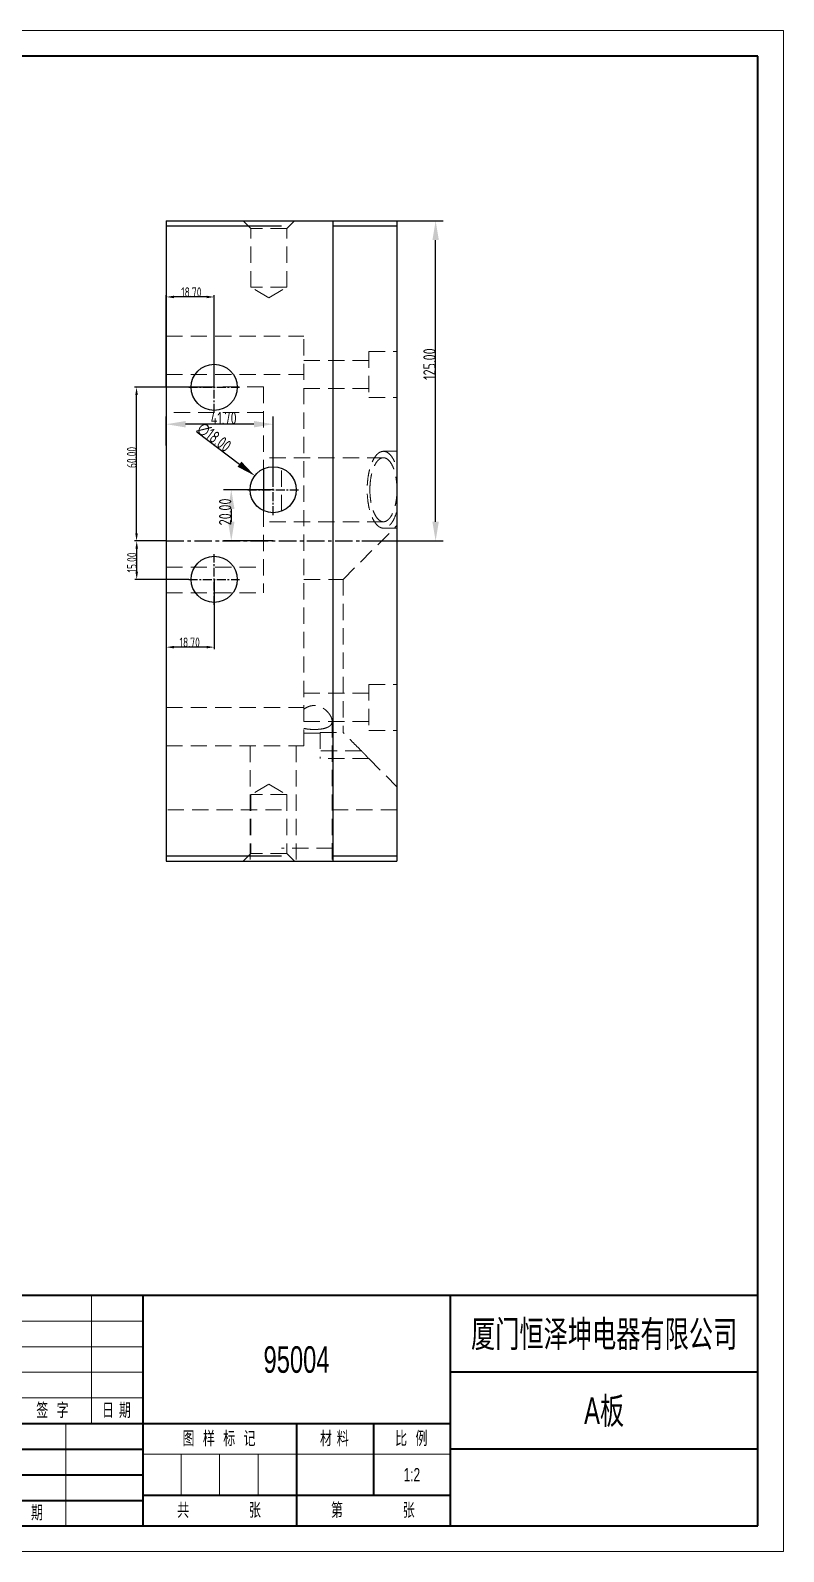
# Model space of a CAD drawing. Header units: millimetres. Extents: x 877 to 3677, y 1642 to 2236.
# Drawn here: x 1423 to 1717, y 1642 to 2236 of the extents above; entities that cross this region are included whole.
import ezdxf
from ezdxf.enums import TextEntityAlignment as Align

# ---------------------------------------------------------------- set-up
doc = ezdxf.new("R2010")
doc.units = ezdxf.units.MM
doc.linetypes.add('CENTER', pattern=[0.6, 0.375, -0.075, 0.075, -0.075])
doc.linetypes.add('HIDDEN', pattern=[9.525, 6.35, -3.175])
doc.layers.get('Defpoints').update_dxf_attribs({"lineweight": 5})
for name, color, linetype, lineweight in [('DEFAULT_2', 8, 'HIDDEN', 18), ('dim', 82, 'Continuous', 9), ('文字层', 3, 'Continuous', 18), ('粗实线', 7, 'Continuous', 30), ('粗实线层', 7, 'Continuous', 35), ('细实线层', 7, 'Continuous', 18)]:
    doc.layers.add(name, color=color, linetype=linetype, lineweight=lineweight)
doc.styles.add('标准', font='FSGB2312.ttf', dxfattribs={"width": 0.667})
doc.styles.add('标注', font='isocp.shx', dxfattribs={"width": 0.8, "bigfont": 'hztxt.shx'})
doc.dimstyles.new('副本 a4', dxfattribs={"dimscale": 1.5, "dimtxt": 3.2, "dimasz": 5, "dimexe": 2, "dimexo": 0, "dimgap": 0, "dimtad": 1, "dimzin": 0, "dimdsep": 46, "dimtxsty": '标注', "dimcen": 0, "dimdle": 3, "dimclrd": 4, "dimclre": 4, "dimclrt": 6, "dimazin": 0, "dimtfac": 1, "dimtofl": 0, "dimtmove": 0, "dimatfit": 3, "dimfxl": 0, "dimtolj": 1, "dimarcsym": 0})

# ---------------------------------------------------------------- blocks, each defined once
blk = doc.blocks.new('*D401')
at = {"layer": 'Defpoints', "color": 0, "transparency": 16777216}
for p in [(1510.53, 2061.8), (1524.86, 2050.91)]:
    blk.add_point(p, dxfattribs=at)
at = {"layer": '粗实线', "color": 4, "lineweight": -2, "transparency": 16777216}
blk.add_line((1487.88, 2079.01), (1504.55, 2066.33), dxfattribs=at)
at = {"layer": '粗实线', "color": 4, "transparency": 16777216}
blk.add_solid([(1505.31, 2067.33), (1503.8, 2065.34), (1510.53, 2061.8)], dxfattribs=at)
at = {"layer": '粗实线', "color": 6, "transparency": 16777216, "insert": (1494.68, 2076.85), "char_height": 4.8, "attachment_point": 5, "rotation": 322.76815, "style": '标注'}
blk.add_mtext('\\A1;∅18.00', dxfattribs=at)
blk = doc.blocks.new('*D402')
at = {"layer": 'Defpoints', "color": 0, "transparency": 16777216}
for p in [(1517.69, 2056.35), (1501.35, 2036.35), (1517.69, 2036.35)]:
    blk.add_point(p, dxfattribs=at)
at = {"layer": '粗实线', "color": 4, "lineweight": -2, "transparency": 16777216}
for p, q in [((1517.69, 2056.35), (1498.35, 2056.35)), ((1501.35, 2048.85), (1501.35, 2043.85)), ((1517.69, 2036.35), (1498.35, 2036.35))]:
    blk.add_line(p, q, dxfattribs=at)
at = {"layer": '粗实线', "color": 4, "transparency": 16777216}
for points in [[(1500.1, 2048.85), (1502.6, 2048.85), (1501.35, 2056.35)], [(1500.1, 2043.85), (1502.6, 2043.85), (1501.35, 2036.35)]]:
    blk.add_solid(points, dxfattribs=at)
at = {"layer": '粗实线', "color": 6, "transparency": 16777216, "insert": (1498.95, 2047.69), "char_height": 4.8, "attachment_point": 5, "rotation": 90, "style": '标注'}
blk.add_mtext('\\A1;20.00', dxfattribs=at)
blk = doc.blocks.new('*D403')
at = {"layer": 'Defpoints', "color": 0, "transparency": 16777216}
for p in [(1475.99, 2081.94), (1475.99, 2073.62), (1517.69, 2058.91)]:
    blk.add_point(p, dxfattribs=at)
at = {"layer": '粗实线', "color": 4, "lineweight": -2, "transparency": 16777216}
for p, q in [((1475.99, 2073.62), (1475.99, 2084.94)), ((1510.19, 2081.94), (1483.49, 2081.94)), ((1517.69, 2058.91), (1517.69, 2084.94))]:
    blk.add_line(p, q, dxfattribs=at)
at = {"layer": '粗实线', "color": 4, "transparency": 16777216}
for points in [[(1483.49, 2083.19), (1483.49, 2080.69), (1475.99, 2081.94)], [(1510.19, 2083.19), (1510.19, 2080.69), (1517.69, 2081.94)]]:
    blk.add_solid(points, dxfattribs=at)
at = {"layer": '粗实线', "color": 6, "transparency": 16777216, "insert": (1498.39, 2084.34), "char_height": 4.8, "attachment_point": 5, "style": '标注'}
blk.add_mtext('\\A1;41.70', dxfattribs=at)
blk = doc.blocks.new('*D404')
at = {"layer": 'Defpoints', "color": 0, "transparency": 16777216}
for p in [(1557.86, 2161.35), (1581.07, 2161.35), (1552.25, 2036.35)]:
    blk.add_point(p, dxfattribs=at)
at = {"layer": '粗实线', "color": 4, "lineweight": -2, "transparency": 16777216}
for p, q in [((1557.86, 2161.35), (1584.07, 2161.35)), ((1581.07, 2043.85), (1581.07, 2153.85)), ((1552.25, 2036.35), (1584.07, 2036.35))]:
    blk.add_line(p, q, dxfattribs=at)
at = {"layer": '粗实线', "color": 4, "transparency": 16777216}
for points in [[(1579.82, 2153.85), (1582.32, 2153.85), (1581.07, 2161.35)], [(1579.82, 2043.85), (1582.32, 2043.85), (1581.07, 2036.35)]]:
    blk.add_solid(points, dxfattribs=at)
at = {"layer": '粗实线', "color": 6, "transparency": 16777216, "insert": (1578.67, 2105.41), "char_height": 4.8, "attachment_point": 5, "rotation": 90, "style": '标注'}
blk.add_mtext('\\A1;125.00', dxfattribs=at)
blk = doc.blocks.new('A3图框')
at = {"layer": '粗实线层'}
for p, q in [((205, 143.5), (-185, 143.5)), ((205, -143.5), (205, 143.5)), ((-185, -143.5), (205, -143.5))]:
    blk.add_line(p, q, dxfattribs=at)
at = {"layer": '细实线层'}
for p, q in [((210, 148.5), (-210, 148.5)), ((210, -148.5), (210, 148.5)), ((-210, -148.5), (210, -148.5))]:
    blk.add_line(p, q, dxfattribs=at)
at = {"layer": '文字层', "style": '标准', "width": 0.667}
blk.add_attdef('图纸编号', text='', height=5.19, rotation=180, dxfattribs=at).set_placement((-160, 138.5), align=Align.MIDDLE_CENTER)
for tag, p in [('登记', (-197.5, -91)), ('旧底图总号', (-197.5, -101)), ('底图总号', (-197.5, -111)), ('签字', (-197.5, -121)), ('签字日期', (-197.5, -131)), ('档案员', (-203.75, -141)), ('日期', (-191.25, -141))]:
    blk.add_attdef(tag, text='', height=2.6, dxfattribs=at).set_placement(p, align=Align.MIDDLE_CENTER)
blk = doc.blocks.new('A3标题栏')
at = {"layer": '粗实线层'}
for p, q in [((-180, 45), (-180, 0)), ((0, 45), (-180, 45)), ((-120, 45), (-120, 0)), ((-60, 45), (-60, 0)), ((0, 0), (0, 45)), ((0, 30), (-60, 30)), ((-180, 20), (-60, 20)), ((-150, 20), (-150, 0)), ((-90, 20), (-90, 0)), ((-75, 20), (-75, 6)), ((-180, 15), (-120, 15)), ((0, 15), (-60, 15)), ((-180, 10), (-120, 10)), ((-120, 6), (-60, 6)), ((-180, 5), (-120, 5)), ((-180, 0), (0, 0))]:
    blk.add_line(p, q, dxfattribs=at)
at = {"layer": '细实线层'}
for p, q in [((-172, 45), (-172, 20)), ((-165, 45), (-165, 0)), ((-145, 45), (-145, 20)), ((-130, 45), (-130, 20)), ((-180, 40), (-120, 40)), ((-180, 35), (-120, 35)), ((-180, 30), (-120, 30)), ((-180, 25), (-120, 25)), ((-135, 20), (-135, 0)), ((-120, 14), (-60, 14)), ((-112.5, 14), (-112.5, 6)), ((-105, 14), (-105, 6)), ((-97.5, 14), (-97.5, 6))]:
    blk.add_line(p, q, dxfattribs=at)
at = {"layer": '文字层', "attachment_point": 5, "line_spacing_factor": 0.963108, "style": '标准'}
for s, insert, char_height, width in [('\\T1.1;标记', (-176, 22.5), 2.569, 14), ('\\T1.1;处数', (-168.5, 22.5), 2.569, 12), ('\\T1.1;更改文件名', (-155, 22.5), 2.5694, 38), ('\\T1.1;签  字', (-137.5, 22.5), 2.569, 28), ('\\T1.1;日 期', (-125, 22.5), 2.569, 18), ('\\T1.1;设  计', (-172.5, 17.5), 2.569, 28), ('\\T1.1;图  样  标  记', (-105, 17), 2.5694, 58), ('{\\T1.1;材 料}', (-82.5, 17), 2.5694, 28), ('\\T1.1;比  例', (-67.5, 17), 2.569, 28), ('\\T1.1;日  期', (-142.5, 2.5), 2.569, 28), ('\\T1.1;共', (-112, 3), 2.569, 8), ('\\T1.1;张', (-98, 3), 2.569, 8), ('\\T1.1;第', (-82, 3), 2.569, 8), ('\\T1.1;张', (-68, 3), 2.569, 8)]:
    blk.add_mtext(s, dxfattribs=dict(at, insert=insert, char_height=char_height, width=width))
at = {"layer": '文字层', "style": '标准'}
for tag, height, width, p in [('标记D', 2.6, 0.667, (-176, 42.5)), ('处数D', 2.6, 0.620663, (-168.5, 42.5)), ('更改文件名D', 2.6, 0.667, (-155, 42.5)), ('更改签字D', 2.6, 0.667, (-137.5, 42.5)), ('更改日期D', 2.6, 0.512634, (-125, 42.5)), ('标记C', 2.6, 0.667, (-176, 37.5)), ('处数C', 2.6, 0.620663, (-168.5, 37.5)), ('更改文件名C', 2.6, 0.667, (-155, 37.5)), ('更改签字C', 2.6, 0.667, (-137.5, 37.5)), ('更改日期C', 2.6, 0.512634, (-125, 37.5)), ('单位名称', 5.19, 0.667, (-30, 37.5)), ('模具编号', 5.19, 0.667, (-90, 32.5)), ('标记B', 2.6, 0.667, (-176, 32.5)), ('处数B', 2.6, 0.620663, (-168.5, 32.5)), ('更改文件名B', 2.6, 0.667, (-155, 32.5)), ('更改签字B', 2.6, 0.667, (-137.5, 32.5)), ('更改日期B', 2.6, 0.512634, (-125, 32.5)), ('标记A', 2.6, 0.667, (-176, 27.5)), ('处数A', 2.6, 0.620663, (-168.5, 27.5)), ('更改文件名A', 2.6, 0.667, (-155, 27.5)), ('更改签字A', 2.6, 0.667, (-137.5, 27.5)), ('更改日期A', 2.6, 0.512634, (-125, 27.5)), ('图纸名称', 5.19, 0.667, (-30, 22.5)), ('设计', 2.6, 0.667, (-157.5, 17.5)), ('图样标记S', 2.6, 0.370235, (-116.25, 10)), ('图样标记A', 2.6, 0.370235, (-108.75, 10)), ('图样标记B', 2.6, 0.370235, (-101.25, 10)), ('图样标记C', 2.6, 0.370235, (-93.75, 10)), ('材料', 2.6, 0.667, (-82.5, 10)), ('图纸比例', 2.6, 0.667, (-67.5, 10)), ('图纸编号', 5.19, 0.667, (-30, 7.5)), ('设计日期', 2.6, 0.667, (-127.5, 2.5)), ('页数', 2.6, 0.667, (-105, 3)), ('页码', 2.6, 0.667, (-75, 3))]:
    blk.add_attdef(tag, text='', height=height, dxfattribs=dict(at, width=width)).set_placement(p, align=Align.MIDDLE_CENTER)
blk = doc.blocks.new('*D442')
at = {"layer": 'Defpoints', "color": 0, "transparency": 16777216}
for p in [(1464.46, 2036.35), (1475.99, 2036.35), (1484.79, 2021.35)]:
    blk.add_point(p, dxfattribs=at)
at = {"layer": 'dim', "color": 4, "linetype": 'Continuous', "lineweight": -2, "transparency": 16777216}
for p, q in [((1475.99, 2036.35), (1463.71, 2036.35)), ((1464.46, 2024.35), (1464.46, 2033.35)), ((1484.79, 2021.35), (1463.71, 2021.35))]:
    blk.add_line(p, q, dxfattribs=at)
at = {"layer": 'dim', "color": 4, "transparency": 16777216}
for points in [[(1463.96, 2033.35), (1464.96, 2033.35), (1464.46, 2036.35)], [(1463.96, 2024.35), (1464.96, 2024.35), (1464.46, 2021.35)]]:
    blk.add_solid(points, dxfattribs=at)
at = {"layer": 'dim', "color": 6, "transparency": 16777216, "insert": (1462.58, 2027.95), "char_height": 3.75, "attachment_point": 5, "rotation": 90, "style": '标注'}
blk.add_mtext('\\A1;15.00', dxfattribs=at)
blk = doc.blocks.new('*D445')
at = {"layer": 'Defpoints', "color": 0, "transparency": 16777216}
for p in [(1475.99, 2021.35), (1494.69, 2021.35), (1475.99, 1994.88)]:
    blk.add_point(p, dxfattribs=at)
at = {"layer": 'dim', "color": 4, "linetype": 'Continuous', "lineweight": -2, "transparency": 16777216}
for p, q in [((1475.99, 2021.35), (1475.99, 1994.13)), ((1494.69, 2021.35), (1494.69, 1994.13)), ((1491.69, 1994.88), (1478.99, 1994.88))]:
    blk.add_line(p, q, dxfattribs=at)
at = {"layer": 'dim', "color": 4, "transparency": 16777216}
for points in [[(1478.99, 1995.38), (1478.99, 1994.38), (1475.99, 1994.88)], [(1491.69, 1995.38), (1491.69, 1994.38), (1494.69, 1994.88)]]:
    blk.add_solid(points, dxfattribs=at)
at = {"layer": 'dim', "color": 6, "transparency": 16777216, "insert": (1485.13, 1996.75), "char_height": 3.75, "attachment_point": 5, "style": '标注'}
blk.add_mtext('\\A1;18.70', dxfattribs=at)
blk = doc.blocks.new('*D446')
at = {"layer": 'Defpoints', "color": 0, "transparency": 16777216}
for p in [(1475.99, 2131.63), (1475.99, 2096.55), (1494.69, 2096.55)]:
    blk.add_point(p, dxfattribs=at)
at = {"layer": 'dim', "color": 4, "linetype": 'Continuous', "lineweight": -2, "transparency": 16777216}
for p, q in [((1475.99, 2096.55), (1475.99, 2132.37)), ((1491.69, 2131.63), (1478.99, 2131.63)), ((1494.69, 2096.55), (1494.69, 2132.37))]:
    blk.add_line(p, q, dxfattribs=at)
at = {"layer": 'dim', "color": 4, "transparency": 16777216}
for points in [[(1478.99, 2132.13), (1478.99, 2131.13), (1475.99, 2131.63)], [(1491.69, 2132.13), (1491.69, 2131.13), (1494.69, 2131.63)]]:
    blk.add_solid(points, dxfattribs=at)
at = {"layer": 'dim', "color": 6, "transparency": 16777216, "insert": (1485.76, 2133.5), "char_height": 3.75, "attachment_point": 5, "style": '标注'}
blk.add_mtext('\\A1;18.70', dxfattribs=at)
blk = doc.blocks.new('*D448')
at = {"layer": 'Defpoints', "color": 0, "transparency": 16777216}
for p in [(1464.4, 2096.35), (1494.69, 2096.35), (1475.99, 2036.35)]:
    blk.add_point(p, dxfattribs=at)
at = {"layer": 'dim', "color": 4, "linetype": 'Continuous', "lineweight": -2, "transparency": 16777216}
for p, q in [((1494.69, 2096.35), (1463.65, 2096.35)), ((1464.4, 2039.35), (1464.4, 2093.35)), ((1475.99, 2036.35), (1463.65, 2036.35))]:
    blk.add_line(p, q, dxfattribs=at)
at = {"layer": 'dim', "color": 4, "transparency": 16777216}
for points in [[(1463.9, 2093.35), (1464.9, 2093.35), (1464.4, 2096.35)], [(1463.9, 2039.35), (1464.9, 2039.35), (1464.4, 2036.35)]]:
    blk.add_solid(points, dxfattribs=at)
at = {"layer": 'dim', "color": 6, "transparency": 16777216, "insert": (1462.53, 2068.95), "char_height": 3.75, "attachment_point": 5, "rotation": 90, "style": '标注'}
blk.add_mtext('\\A1;60.00', dxfattribs=at)

msp = doc.modelspace()

# ---------------------------------------------------------------- linework, layer by layer
at = {"color": 7, "linetype": 'Continuous'}
for p, q in [((1475.992, 2161.351), (1475.992, 1911.351)), ((1475.992, 2161.351), (1565.992, 2161.351)), ((1475.992, 2159.351), (1520.992, 2159.351)), ((1540.992, 2161.351), (1540.992, 1911.351)), ((1540.992, 2159.351), (1565.992, 2159.351)), ((1565.992, 2161.351), (1565.992, 1911.351)), ((1513.892, 2064.435), (1513.892, 2048.267)), ((1475.992, 1913.351), (1520.992, 1913.351)), ((1540.992, 1913.351), (1565.992, 1913.351)), ((1475.992, 1911.351), (1565.992, 1911.351))]:
    msp.add_line(p, q, dxfattribs=at)
at = {"color": 1, "linetype": 'CENTER', "ltscale": 9.144}
for p, q in [((1494.692, 2086.451), (1494.692, 2106.251)), ((1484.792, 2096.351), (1504.592, 2096.351)), ((1517.692, 2046.451), (1517.692, 2066.251)), ((1507.792, 2056.351), (1527.592, 2056.351)), ((1494.692, 2011.451), (1494.692, 2031.251)), ((1484.792, 2021.351), (1504.592, 2021.351))]:
    msp.add_line(p, q, dxfattribs=at)
at = {"color": 1, "linetype": 'CENTER', "ltscale": 18.288}
msp.add_line((1475.992, 2036.351), (1565.992, 2036.351), dxfattribs=at)
at = {"color": 7, "linetype": 'Continuous'}
for centre in [(1494.692, 2096.351), (1517.692, 2056.351), (1494.692, 2021.351)]:
    msp.add_circle(centre, 9, dxfattribs=at)
at = {"layer": 'DEFAULT_2', "color": 8, "linetype": 'HIDDEN'}
for p, q in [((1508.992, 2158.351), (1505.992, 2161.351)), ((1508.992, 2135.393), (1508.992, 2158.351)), ((1522.992, 2158.351), (1508.992, 2158.351)), ((1522.992, 2158.351), (1525.992, 2161.351)), ((1522.992, 2135.393), (1522.992, 2158.351)), ((1522.992, 2135.393), (1508.992, 2135.393)), ((1515.992, 2131.351), (1508.992, 2135.393)), ((1515.992, 2131.351), (1522.992, 2135.393)), ((1475.992, 2116.351), (1529.692, 2116.351)), ((1529.692, 1956.351), (1529.692, 2116.351)), ((1554.992, 2110.351), (1565.992, 2110.351)), ((1554.992, 2110.35), (1554.992, 2092.353)), ((1554.992, 2106.851), (1529.692, 2106.851)), ((1475.992, 2101.351), (1529.692, 2101.351)), ((1513.892, 2096.551), (1475.992, 2096.551)), ((1513.892, 2096.551), (1513.892, 2064.435)), ((1554.992, 2095.851), (1529.692, 2095.851)), ((1554.992, 2092.351), (1565.992, 2092.351)), ((1513.892, 2086.551), (1475.992, 2086.551)), ((1560.709, 2068.851), (1513.892, 2068.851)), ((1560.709, 2071.351), (1565.992, 2071.351)), ((1520.992, 2047.978), (1520.992, 2064.724)), ((1513.892, 2048.267), (1513.892, 2016.151)), ((1560.709, 2043.851), (1513.892, 2043.851)), ((1544.992, 2021.351), (1565.992, 2042.351)), ((1560.709, 2041.351), (1565.992, 2041.351)), ((1475.992, 2026.151), (1513.892, 2026.151)), ((1529.692, 2021.351), (1544.992, 2021.351)), ((1544.992, 2021.351), (1544.992, 1961.528)), ((1475.992, 2016.151), (1513.892, 2016.151)), ((1554.992, 1980.351), (1565.992, 1980.351)), ((1554.992, 1980.35), (1554.992, 1962.353)), ((1554.992, 1976.851), (1529.692, 1976.851)), ((1475.992, 1971.351), (1529.692, 1971.351)), ((1554.992, 1965.851), (1529.692, 1965.851)), ((1529.692, 1961.351), (1535.992, 1961.351)), ((1535.992, 1961.528), (1544.992, 1961.528)), ((1535.992, 1961.528), (1535.992, 1951.351)), ((1540.692, 1965.974), (1540.692, 1911.351)), ((1554.992, 1962.351), (1565.992, 1962.351)), ((1475.992, 1956.351), (1529.692, 1956.351)), ((1508.692, 1956.351), (1508.692, 1911.351)), ((1526.692, 1956.351), (1526.692, 1911.351)), ((1552.134, 1954.351), (1535.992, 1954.351)), ((1554.993, 1951.351), (1535.992, 1951.351)), ((1554.992, 1951.351), (1565.992, 1940.351)), ((1515.992, 1941.351), (1508.992, 1937.31)), ((1522.992, 1937.31), (1508.992, 1937.31)), ((1508.992, 1937.31), (1508.992, 1914.351)), ((1515.992, 1941.351), (1522.992, 1937.31)), ((1522.992, 1937.31), (1522.992, 1914.351)), ((1520.992, 1931.351), (1475.992, 1931.351)), ((1565.992, 1931.351), (1540.992, 1931.351)), ((1508.992, 1914.351), (1505.992, 1911.351)), ((1522.992, 1914.351), (1508.992, 1914.351)), ((1540.992, 1916.351), (1520.992, 1916.351)), ((1522.992, 1914.351), (1525.992, 1911.351))]:
    msp.add_line(p, q, dxfattribs=at)
for centre, radius, start, end in [((1534.701, 1963.847), 8.475, 123.973673, 126.232508), ((1533.29, 1979.365), 16.616, 261.82962, 264.387826), ((1533.536, 1981.895), 19.158, 264.39688, 266.228335), ((1533.688, 1984.472), 21.739, 266.275229, 270.010153), ((1533.972, 1980.52), 17.777, 274.868522, 276.583634)]:
    msp.add_arc(centre, radius, start, end, dxfattribs=at)
for points, knots in [([(1560.709, 2041.351), (1560.501, 2041.351), (1560.073, 2041.402), (1559.448, 2041.626), (1558.839, 2041.994), (1558.018, 2042.699), (1557.076, 2043.943), (1556.139, 2045.82), (1555.371, 2048.087), (1554.8, 2050.662), (1554.449, 2053.452), (1554.33, 2056.351), (1554.449, 2059.25), (1554.8, 2062.04), (1555.371, 2064.616), (1556.139, 2066.883), (1557.076, 2068.759), (1558.018, 2070.003), (1558.839, 2070.709), (1559.448, 2071.076), (1560.073, 2071.3), (1560.501, 2071.351), (1560.709, 2071.351)], [0, 0, 0, 0, 0.0179319, 0.0366264, 0.0567366, 0.0787355, 0.1293914, 0.1895403, 0.2585067, 0.3347182, 0.4160406, 0.5, 0.5839594, 0.6652818, 0.7414933, 0.8104597, 0.8706086, 0.9212645, 0.9432634, 0.9633736, 0.9820681, 1, 1, 1, 1]), ([(1555.426, 2056.351), (1555.426, 2057.165), (1555.492, 2058.767), (1555.785, 2061.092), (1556.261, 2063.238), (1556.901, 2065.127), (1557.683, 2066.692), (1558.581, 2067.881), (1559.457, 2068.55), (1560.179, 2068.809), (1560.535, 2068.851), (1560.709, 2068.851)], [0, 0, 0, 0, 0.1679373, 0.3306771, 0.4831225, 0.6211044, 0.7414376, 0.8427773, 0.9267243, 0.9641266, 1, 1, 1, 1]), ([(1560.709, 2071.351), (1560.971, 2071.351), (1561.516, 2071.269), (1562.299, 2070.912), (1563.047, 2070.334), (1563.754, 2069.55), (1564.413, 2068.571), (1565.252, 2066.954), (1565.724, 2065.598), (1565.992, 2064.643)], [0, 0, 0, 0, 0.0868376, 0.1793665, 0.2820474, 0.3976329, 0.5274151, 0.6716412, 1, 1, 1, 1]), ([(1560.709, 2068.851), (1560.883, 2068.851), (1561.239, 2068.809), (1561.961, 2068.55), (1562.837, 2067.881), (1563.735, 2066.692), (1564.517, 2065.127), (1565.157, 2063.238), (1565.633, 2061.092), (1565.926, 2058.767), (1565.992, 2057.165), (1565.992, 2056.351)], [0, 0, 0, 0, 0.0358734, 0.0732757, 0.1572227, 0.2585624, 0.3788956, 0.5168775, 0.6693229, 0.8320627, 1, 1, 1, 1]), ([(1560.709, 2043.851), (1560.535, 2043.851), (1560.179, 2043.893), (1559.457, 2044.153), (1558.581, 2044.821), (1557.683, 2046.011), (1556.901, 2047.575), (1556.261, 2049.464), (1555.785, 2051.611), (1555.492, 2053.935), (1555.426, 2055.538), (1555.426, 2056.351)], [0, 0, 0, 0, 0.0358734, 0.0732757, 0.1572227, 0.2585624, 0.3788956, 0.5168775, 0.6693229, 0.8320627, 1, 1, 1, 1]), ([(1565.992, 2056.351), (1565.992, 2055.538), (1565.926, 2053.935), (1565.633, 2051.611), (1565.157, 2049.464), (1564.517, 2047.575), (1563.735, 2046.011), (1562.837, 2044.821), (1561.961, 2044.153), (1561.239, 2043.893), (1560.883, 2043.851), (1560.709, 2043.851)], [0, 0, 0, 0, 0.1679373, 0.3306771, 0.4831225, 0.6211044, 0.7414376, 0.8427773, 0.9267243, 0.9641266, 1, 1, 1, 1]), ([(1565.992, 2048.06), (1565.724, 2047.105), (1565.252, 2045.749), (1564.413, 2044.131), (1563.754, 2043.152), (1563.047, 2042.368), (1562.299, 2041.791), (1561.516, 2041.434), (1560.971, 2041.351), (1560.709, 2041.351)], [0, 0, 0, 0, 0.3283588, 0.4725849, 0.6023671, 0.7179526, 0.8206335, 0.9131624, 1, 1, 1, 1]), ([(1533.692, 1972.09), (1533.315, 1972.09), (1532.569, 1972.017), (1531.185, 1971.618), (1530.248, 1971.091), (1529.692, 1970.683)], [0, 0, 0, 0, 0.2624517, 0.5188954, 1, 1, 1, 1]), ([(1540.692, 1965.974), (1540.692, 1966.599), (1540.366, 1967.588), (1539.631, 1968.778), (1538.846, 1969.715), (1537.86, 1970.602), (1536.663, 1971.38), (1535.255, 1971.947), (1534.219, 1972.09), (1533.692, 1972.09)], [0, 0, 0, 0, 0.1866966, 0.2971234, 0.4184642, 0.5501694, 0.6918092, 0.8426588, 1, 1, 1, 1]), ([(1529.692, 1963.159), (1530.312, 1963.001), (1531.645, 1962.794), (1532.989, 1962.733), (1533.692, 1962.733)], [0, 0, 0, 0, 0.4765787, 1, 1, 1, 1]), ([(1530.929, 1962.918), (1530.821, 1962.934), (1530.406, 1962.998), (1529.993, 1963.082), (1529.692, 1963.159)], [0, 0, 0, 0, 0.2597273, 1, 1, 1, 1]), ([(1533.692, 1962.733), (1534.173, 1962.733), (1535.115, 1962.763), (1536.474, 1962.901), (1537.709, 1963.138), (1538.772, 1963.481), (1539.63, 1963.938), (1540.256, 1964.52), (1540.623, 1965.219), (1540.692, 1965.724), (1540.692, 1965.974)], [0, 0, 0, 0, 0.170032, 0.3329552, 0.4823076, 0.6138866, 0.7265213, 0.8233271, 0.9115713, 1, 1, 1, 1]), ([(1535.481, 1962.807), (1535.334, 1962.795), (1534.739, 1962.751), (1534.141, 1962.733), (1533.692, 1962.733)], [0, 0, 0, 0, 0.2466607, 1, 1, 1, 1]), ([(1537.146, 1963.036), (1537.055, 1963.018), (1536.678, 1962.947), (1536.299, 1962.894), (1536.01, 1962.86)], [0, 0, 0, 0, 0.2425342, 1, 1, 1, 1]), ([(1537.722, 1963.166), (1537.675, 1963.154), (1537.484, 1963.107), (1537.292, 1963.065), (1537.146, 1963.036)], [0, 0, 0, 0, 0.2447195, 1, 1, 1, 1]), ([(1538.591, 1963.441), (1538.523, 1963.415), (1538.238, 1963.31), (1537.946, 1963.224), (1537.722, 1963.166)], [0, 0, 0, 0, 0.2394511, 1, 1, 1, 1]), ([(1539.119, 1963.676), (1539.078, 1963.655), (1538.905, 1963.569), (1538.727, 1963.493), (1538.591, 1963.441)], [0, 0, 0, 0, 0.2416915, 1, 1, 1, 1]), ([(1539.726, 1964.058), (1539.681, 1964.023), (1539.488, 1963.881), (1539.281, 1963.759), (1539.119, 1963.676)], [0, 0, 0, 0, 0.2387389, 1, 1, 1, 1]), ([(1540.102, 1964.405), (1540.074, 1964.374), (1539.957, 1964.25), (1539.828, 1964.137), (1539.726, 1964.058)], [0, 0, 0, 0, 0.2424722, 1, 1, 1, 1]), ([(1540.452, 1964.915), (1540.429, 1964.87), (1540.33, 1964.689), (1540.206, 1964.521), (1540.102, 1964.405)], [0, 0, 0, 0, 0.2446114, 1, 1, 1, 1]), ([(1540.692, 1965.974), (1540.692, 1965.939), (1540.689, 1965.801), (1540.676, 1965.663), (1540.659, 1965.561)], [0, 0, 0, 0, 0.2533963, 1, 1, 1, 1]), ([(1552.134, 1954.351), (1552.3, 1954.185), (1552.628, 1953.854), (1553.109, 1953.36), (1553.57, 1952.881), (1553.935, 1952.495), (1554.208, 1952.206), (1554.392, 1952.008), (1554.559, 1951.829), (1554.703, 1951.672), (1554.808, 1951.558), (1554.877, 1951.481), (1554.918, 1951.436), (1554.948, 1951.402), (1554.975, 1951.374), (1554.981, 1951.363), (1554.995, 1951.351), (1554.993, 1951.351)], [0, 0, 0, 0, 0.1698664, 0.3374274, 0.4992921, 0.6511901, 0.7217477, 0.7873218, 0.8467677, 0.8987605, 0.9416165, 0.9590787, 0.9736226, 0.9851076, 0.9934121, 0.9984147, 1, 1, 1, 1])]:
    msp.add_open_spline(points, degree=3, knots=knots, dxfattribs=at)
for points in [[(1540.659, 1965.561), (1540.623, 1965.338), (1540.553, 1965.117), (1540.452, 1964.915)], [(1552.134, 1954.351), (1549.752, 1956.742), (1547.371, 1959.134), (1544.992, 1961.528)]]:
    msp.add_open_spline(points, degree=3, dxfattribs=at)

# ---------------------------------------------------------------- block references
at = {"xscale": 2, "yscale": 2, "zscale": 2}
msp.add_blockref('A3图框', (1296.805, 1938.708), dxfattribs=at)
msp.add_blockref('A3标题栏', (1706.805, 1651.708), dxfattribs=at).add_auto_attribs({'图纸名称': 'A板', '模具编号': '95004', '图纸比例': '1:2', '单位名称': '厦门恒泽坤电器有限公司'})

# ---------------------------------------------------------------- dimensions: what is measured, and where the dimension line sits
at = {"layer": 'dim'}
for base, p1, p2, picture, middle in [((1475.992, 2131.625), (1494.692, 2096.551), (1475.992, 2096.551), '*D446', (1485.762, 2131.625)), ((1475.992, 1994.877), (1494.692, 2021.351), (1475.992, 2021.351), '*D445', (1485.126, 1994.877))]:
    dim = msp.add_linear_dim(base=base, p1=p1, p2=p2, dimstyle='副本 a4', override={"dimtxt": 2.5, "dimasz": 2, "dimexe": 0.49975}, dxfattribs=at)
    dim.commit()
    dim.dimension.update_dxf_attribs({"geometry": picture, "text_midpoint": middle, "dimtype": 160})
for base, p1, p2, picture, middle in [((1464.405, 2096.351), (1475.992, 2036.351), (1494.692, 2096.351), '*D448', (1464.405, 2068.948)), ((1464.457, 2036.351), (1484.792, 2021.351), (1475.992, 2036.351), '*D442', (1464.457, 2027.953))]:
    dim = msp.add_linear_dim(base=base, p1=p1, p2=p2, angle=90, dimstyle='副本 a4', override={"dimtxt": 2.5, "dimasz": 2, "dimexe": 0.49975}, dxfattribs=at)
    dim.commit()
    dim.dimension.update_dxf_attribs({"geometry": picture, "text_midpoint": middle, "dimtype": 160})
at = {"layer": '粗实线'}
for base, p1, p2, picture, middle in [((1581.072, 2161.351), (1552.254, 2036.351), (1557.857, 2161.351), '*D404', (1581.072, 2105.406)), ((1501.348, 2036.351), (1517.692, 2056.351), (1517.692, 2036.351), '*D402', (1501.348, 2047.688))]:
    dim = msp.add_linear_dim(base=base, p1=p1, p2=p2, angle=90, dimstyle='副本 a4', dxfattribs=at)
    dim.commit()
    dim.dimension.update_dxf_attribs({"geometry": picture, "text_midpoint": middle, "dimtype": 160})
dim = msp.add_linear_dim(base=(1475.992, 2081.937), p1=(1517.692, 2058.907), p2=(1475.992, 2073.619), dimstyle='副本 a4', dxfattribs=at)
dim.commit()
dim.dimension.update_dxf_attribs({"geometry": '*D403', "text_midpoint": (1498.389, 2081.937), "dimtype": 160})
dim = msp.add_diameter_dim_2p(p1=(1524.857, 2050.906), p2=(1510.526, 2061.797), dimstyle='副本 a4', dxfattribs=at)
dim.commit()
dim.dimension.update_dxf_attribs({"geometry": '*D401', "text_midpoint": (1494.684, 2076.85)})

doc.saveas('drawing.dxf')
